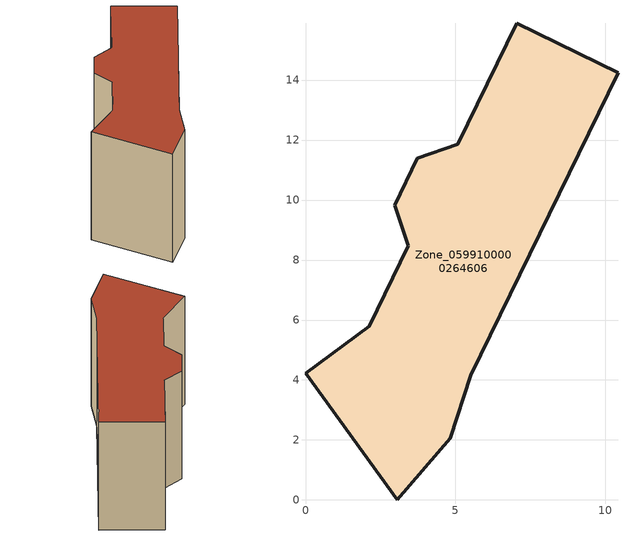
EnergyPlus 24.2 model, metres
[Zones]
Zone_0599100000264606
 floor ground (C_G): 5.51,4.15 4.82,2.06 3.05,0 0,4.23 2.12,5.79 3.43,8.48 2.97,9.82 3.73,11.39 5.07,11.86 7.04,15.9 10.42,14.24 z0
 wall outside (C_F): 2.97,9.82 3.43,8.48 2.12,5.79 0,4.23 3.05,0 4.82,2.06 5.51,4.15 10.42,14.24 7.04,15.9 5.07,11.86 3.73,11.39 2.97,9.82 z0:7.17
 roof outside (C_R): 5.51,4.15 10.42,14.24 7.04,15.9 5.07,11.86 3.73,11.39 2.97,9.82 3.43,8.48 2.12,5.79 0,4.23 3.05,0 4.82,2.06 z7.17
[BUILDING]
Pand.0599100000264606: North Axis=0; Terrain=City; Loads Convergence Tolerance Value=0.04; Temperature Convergence Tolerance Value=0.4; Solar Distribution=FullExterior; Maximum Number of Warmup Days=25; Minimum Number of Warmup Days=1
[Site:Location]
Rotterdam.The.Hague.AP_ZH_NLD Design_Conditions: Latitude=51.96; Longitude=4.45; Time Zone=1; Elevation=-4.5
[SITE:GROUNDTEMPERATURE:BUILDINGSURFACE]
18, 18, 18, 18, 18, 18, 18, 18, 18, 18, 18, 18
[MATERIAL] Thermal Absorptance=0.9; Solar Absorptance=0.7; Visible Absorptance=0.7
Name | Roughness | Thickness | Conductivity | Density | Specific Heat
G.TC.1946 | MediumSmooth | 0.15 | 1 | 540 | 1210
F.TC.1946 | Rough | 0.3 | 0.857143 | 1920 | 840
R.TC.1946 | MediumRough | 0.2 | 0.909091 | 1500 | 1000
[CONSTRUCTION]
C_G: G.TC.1946
C_F: F.TC.1946
C_R: R.TC.1946
[ZONE]
Zone_0599100000264606: Type=1; Multiplier=1; Ceiling Height=Autocalculate; Volume=Autocalculate; Floor Area=autocalculate; Part of Total Floor Area=Yes
[ZONEINFILTRATION:DESIGNFLOWRATE]
Infil_Zone_0599100000264606: Zone or ZoneList or Space or SpaceList=Zone_0599100000264606; Schedule=AlwaysOn; Design Flow Rate Calculation Method=Flow/Area; Flow Rate per Floor Area=0.003; Constant Term Coefficient=1; Temperature Term Coefficient=0; Velocity Term Coefficient=0; Velocity Squared Term Coefficient=0
[HVACTEMPLATE:ZONE:IDEALLOADSAIRSYSTEM]
Zone_0599100000264606: Maximum Heating Supply Air Temperature=50; Minimum Cooling Supply Air Temperature=13; Maximum Heating Supply Air Humidity Ratio=0.0156; Minimum Cooling Supply Air Humidity Ratio=0.0077; Heating Limit=NoLimit; Cooling Limit=NoLimit; Dehumidification Control Type=ConstantSensibleHeatRatio; Cooling Sensible Heat Ratio=0.7; Dehumidification Setpoint=60; Humidification Control Type=None; Humidification Setpoint=30; Outdoor Air Method=None; Outdoor Air Flow Rate per Person=0.00944; Outdoor Air Flow Rate per Zone Floor Area=0; Outdoor Air Flow Rate per Zone=0; Demand Controlled Ventilation Type=None; Outdoor Air Economizer Type=NoEconomizer; Heat Recovery Type=None; Sensible Heat Recovery Effectiveness=0.7; Latent Heat Recovery Effectiveness=0.65
[ZONECONTROL:THERMOSTAT]
ThermostatControl_Zone_0599100000264606: Zone or ZoneList=Zone_0599100000264606; Control Type Schedule=DualSetpointControlType; Control 1=Thermostat_Zone_0599100000264606; Temperature Difference Between Cutout And Setpoint=0
[THERMOSTATSETPOINT:DUALSETPOINT]
Thermostat_Zone_0599100000264606: Heating Setpoint Temperature Schedule=HeatingSetpoint_Zone_0599100000264606; Cooling Setpoint Temperature Schedule=CoolingSetpoint_Zone_0599100000264606
[SCHEDULE:COMPACT]
HeatingSetpoint_Zone_0599100000264606: Through: 12/31, For: AllDays, Until: 24:00, 21
CoolingSetpoint_Zone_0599100000264606: Through: 12/31, For: AllDays, Until: 24:00, 24
DualSetpointControlType: Through: 12/31, For: AllDays, Until: 24:00, 4
AlwaysOn: Through: 12/31, For: AllDays, Until: 24:00, 1
